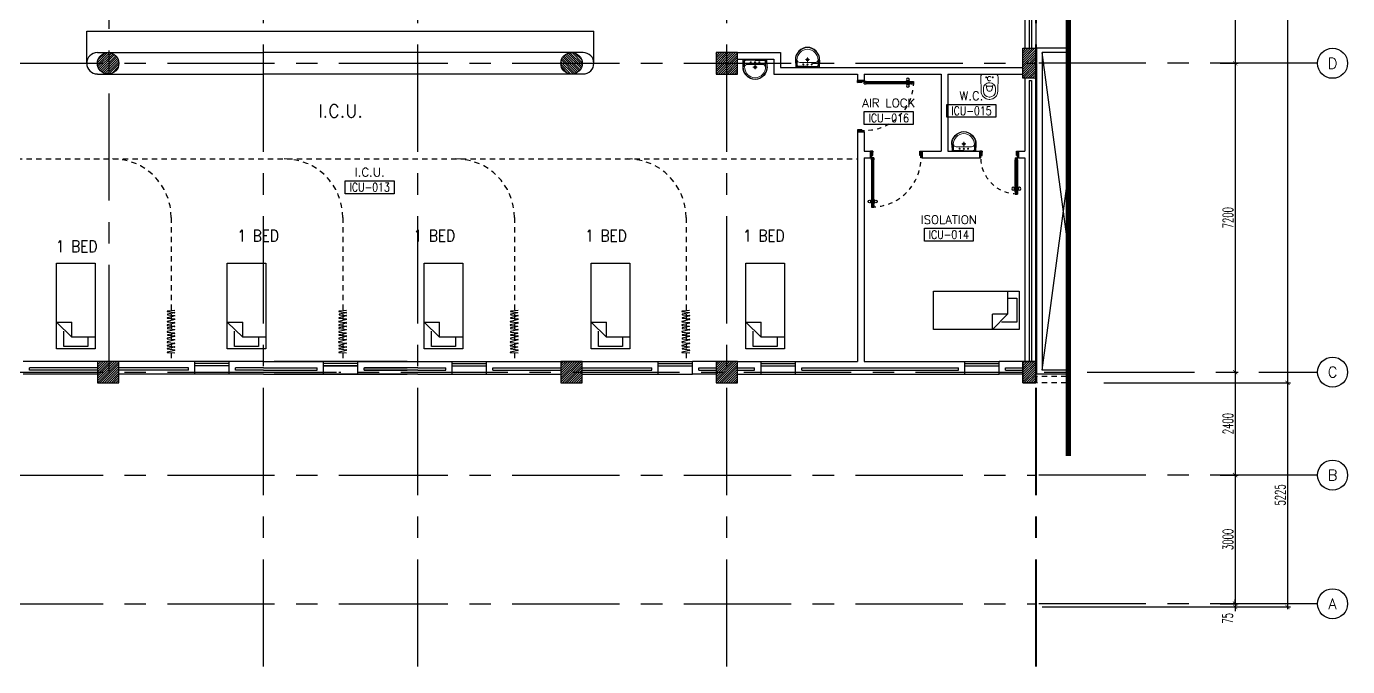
# Model space of a CAD drawing. Extents: x 275967.8 to 276060, y 57291.9 to 57371.4.
# Drawn here: x 276029.25 to 276060.05, y 57291.9 to 57306.82 of the extents above; entities that cross this region are included whole.
import ezdxf
from ezdxf.enums import TextEntityAlignment as Align

# ---------------------------------------------------------------- set-up
doc = ezdxf.new("R2010")
doc.units = 0
doc.header["$MEASUREMENT"] = 0
doc.header["$PDMODE"] = 34
for name, pattern in [('CENTER2', [1.125, 0.75, -0.125, 0.125, -0.125]), ('CENTERX2', [4, 2.5, -0.5, 0.5, -0.5]), ('DASHED', [0.75, 0.5, -0.25]), ('HIDDEN', [0.375, 0.25, -0.125]), ('HIDDEN2', [0.1875, 0.125, -0.0625])]:
    doc.linetypes.add(name, pattern=pattern)
doc.layers.get('0').update_dxf_attribs({"color": 11, "linetype": 'CONTINUOUS'})
doc.layers.get('DEFPOINTS').update_dxf_attribs({"color": 11, "linetype": 'CONTINUOUS'})
for name, color, linetype in [('A_COUNTER', 11, 'CONTINUOUS'), ('A_CUBICLE_CURTAINS', 11, 'HIDDEN'), ('AX-CR', 11, 'CONTINUOUS'), ('AX-DIM', 11, 'CONTINUOUS'), ('AX-TXT', 11, 'CONTINUOUS'), ('AXES', 11, 'CENTERX2'), ('COL', 11, 'CONTINUOUS'), ('D_CURTAIN', 11, 'HIDDEN'), ('DOOR', 11, 'CONTINUOUS'), ('ELEV', 11, 'CONTINUOUS'), ('FIX', 11, 'CONTINUOUS'), ('FUR', 11, 'CONTINUOUS'), ('HAT', 11, 'CONTINUOUS'), ('INSUL', 11, 'CONTINUOUS'), ('Locker', 11, 'CONTINUOUS'), ('RM-BOX', 11, 'CONTINUOUS'), ('RM-NAME', 11, 'CONTINUOUS'), ('RM-NO', 11, 'CONTINUOUS'), ('ROOF', 11, 'CONTINUOUS'), ('RS20', 11, 'CONTINUOUS'), ('SHAFT', 11, 'CONTINUOUS'), ('STR', 11, 'CONTINUOUS'), ('WALL', 11, 'CONTINUOUS'), ('WIN', 11, 'CONTINUOUS')]:
    doc.layers.add(name, color=color, linetype=linetype)
doc.styles.add('ROMANC', font='romanc', dxfattribs={"height": 0.1})
doc.styles.add('ROMANS', font='ROMANS.shx', dxfattribs={"width": 0.6})
doc.styles.add('RS20', font='ROMANS.shx', dxfattribs={"height": 0.2})
doc.dimstyles.new('STANDARD in', dxfattribs={"dimtxt": 0.24, "dimasz": 0.1, "dimexe": 0.07, "dimexo": 0.05, "dimgap": 0.05, "dimtad": 1, "dimdec": 0, "dimlfac": 1000, "dimzin": 0, "dimdsep": 46, "dimtxsty": 'ROMANS', "dimblk": 'ARCHTICK', "dimcen": 0.05, "dimdle": 0.05, "dimclrd": 7, "dimclre": 7, "dimclrt": 2, "dimadec": 0, "dimazin": 0, "dimtfac": 1, "dimtdec": 0, "dimtmove": 2, "dimatfit": 3, "dimldrblk": 'ARCHTICK', "dimfxl": 0, "dimtolj": 1, "dimtzin": 0, "dimarcsym": 0})

# ---------------------------------------------------------------- blocks, each defined once
blk = doc.blocks.new('*X18')
at = {"color": 0}
for p, q in [((73379, 118298), (73831, 118750)), ((73379, 118351), (73778, 118750)), ((73379, 118404), (73725, 118750)), ((73379, 118457), (73672, 118750)), ((73379, 118510), (73619, 118750)), ((73379, 118563), (73566, 118750)), ((73379, 118616), (73513, 118750)), ((73379, 118669), (73460, 118750)), ((73379, 118722), (73407, 118750)), ((73384, 118250), (73879, 118745)), ((73437, 118250), (73879, 118692)), ((73490, 118250), (73879, 118639)), ((73543, 118250), (73879, 118586)), ((73596, 118250), (73879, 118533)), ((73649, 118250), (73879, 118480)), ((73702, 118250), (73879, 118427)), ((73755, 118250), (73879, 118374)), ((73808, 118250), (73879, 118321)), ((73861, 118250), (73879, 118268))]:
    blk.add_line(p, q, dxfattribs=at)
blk = doc.blocks.new('COL50')
at = {"layer": 'COL'}
blk.add_lwpolyline([(-250, 250), (-250, -250), (250, -250), (250, 250)], close=True, dxfattribs=at)
blk = doc.blocks.new('*X19')
at = {"color": 0}
for p, q in [((84179, 118279), (84650, 118750)), ((84179, 118332), (84596, 118750)), ((84179, 118386), (84543, 118750)), ((84179, 118439), (84490, 118750)), ((84179, 118492), (84437, 118750)), ((84179, 118545), (84384, 118750)), ((84179, 118598), (84331, 118750)), ((84179, 118651), (84278, 118750)), ((84179, 118704), (84225, 118750)), ((84203, 118250), (84679, 118726)), ((84256, 118250), (84679, 118673)), ((84309, 118250), (84679, 118620)), ((84362, 118250), (84679, 118567)), ((84415, 118250), (84679, 118514)), ((84468, 118250), (84679, 118461)), ((84521, 118250), (84679, 118408)), ((84574, 118250), (84679, 118355)), ((84627, 118250), (84679, 118302))]:
    blk.add_line(p, q, dxfattribs=at)
blk = doc.blocks.new('_ARCHTICK')
at = {"color": 0, "linetype": 'ByBlock', "const_width": 0.15}
blk.add_lwpolyline([(-0.5, -0.5), (0.5, 0.5)], dxfattribs=at)
blk = doc.blocks.new('*D126')
at = {"layer": 'AX-DIM', "color": 7, "lineweight": -2, "ltscale": 0.3}
for p, q in [((276058.645, 57298.563), (276058.645, 57293.238)), ((276057.995, 57298.513), (276058.715, 57298.513)), ((276052.925, 57293.288), (276058.715, 57293.288))]:
    blk.add_line(p, q, dxfattribs=at)
at = {"layer": 'DEFPOINTS', "color": 0, "ltscale": 0.3}
for p in [(276057.945, 57298.513), (276052.875, 57293.288), (276058.645, 57293.288)]:
    blk.add_point(p, dxfattribs=at)
at = {"layer": 'AX-DIM', "color": 7, "lineweight": -2, "ltscale": 0.3, "xscale": 0.1, "yscale": 0.1, "zscale": 0.1}
for p, rotation in [((276058.645, 57298.513), 90), ((276058.645, 57293.288), 270)]:
    blk.add_blockref('_ARCHTICK', p, dxfattribs=dict(at, rotation=rotation))
at = {"layer": 'AX-DIM', "color": 2, "ltscale": 0.3, "insert": (276058.475, 57295.9), "char_height": 0.24, "attachment_point": 5, "rotation": 90, "style": 'ROMANS'}
blk.add_mtext('\\A1;5225', dxfattribs=at)
blk = doc.blocks.new('AXR')
at = {"layer": 'AX-CR'}
blk.add_circle((350, 0), 350, dxfattribs=at)
at = {"layer": 'AX-TXT', "style": 'ROMANS'}
blk.add_attdef('AX', text='', height=250, dxfattribs=at).set_placement((350, 0), align=Align.MIDDLE)
blk = doc.blocks.new('*D144')
at = {"layer": 'AX-DIM', "color": 7, "lineweight": -2, "ltscale": 0.3}
for p, q in [((276056.803, 57357.833), (276058.715, 57357.833)), ((276058.645, 57357.883), (276058.645, 57298.463)), ((276054.365, 57298.513), (276058.715, 57298.513))]:
    blk.add_line(p, q, dxfattribs=at)
at = {"layer": 'DEFPOINTS', "color": 0, "ltscale": 0.3}
for p in [(276056.753, 57357.833), (276054.315, 57298.513), (276058.645, 57298.513)]:
    blk.add_point(p, dxfattribs=at)
at = {"layer": 'AX-DIM', "color": 7, "lineweight": -2, "ltscale": 0.3, "xscale": 0.1, "yscale": 0.1, "zscale": 0.1}
for p, rotation in [((276058.645, 57357.833), 90), ((276058.645, 57298.513), 270)]:
    blk.add_blockref('_ARCHTICK', p, dxfattribs=dict(at, rotation=rotation))
at = {"layer": 'AX-DIM', "color": 2, "ltscale": 0.3, "insert": (276058.475, 57328.173), "char_height": 0.24, "attachment_point": 5, "rotation": 90, "style": 'ROMANS'}
blk.add_mtext('\\A1;59320', dxfattribs=at)
blk = doc.blocks.new('*D143')
at = {"layer": 'AX-DIM', "color": 7, "lineweight": -2, "ltscale": 0.3}
for p, q in [((276057.075, 57305.963), (276057.495, 57305.963)), ((276057.425, 57306.013), (276057.425, 57298.713)), ((276057.075, 57298.763), (276057.495, 57298.763))]:
    blk.add_line(p, q, dxfattribs=at)
at = {"layer": 'DEFPOINTS', "color": 0, "ltscale": 0.3}
for p in [(276057.025, 57305.963), (276057.025, 57298.763), (276057.425, 57298.763)]:
    blk.add_point(p, dxfattribs=at)
at = {"layer": 'AX-DIM', "color": 7, "lineweight": -2, "ltscale": 0.3, "xscale": 0.1, "yscale": 0.1, "zscale": 0.1}
for p, rotation in [((276057.425, 57305.963), 90), ((276057.425, 57298.763), 270)]:
    blk.add_blockref('_ARCHTICK', p, dxfattribs=dict(at, rotation=rotation))
at = {"layer": 'AX-DIM', "color": 2, "ltscale": 0.3, "insert": (276057.255, 57302.363), "char_height": 0.24, "attachment_point": 5, "rotation": 90, "style": 'ROMANS'}
blk.add_mtext('\\A1;7200', dxfattribs=at)
blk = doc.blocks.new('*D142')
at = {"layer": 'AX-DIM', "color": 7, "lineweight": -2, "ltscale": 0.3}
for p, q in [((276057.075, 57298.763), (276057.495, 57298.763)), ((276057.425, 57298.813), (276057.425, 57296.313)), ((276057.075, 57296.363), (276057.495, 57296.363))]:
    blk.add_line(p, q, dxfattribs=at)
at = {"layer": 'DEFPOINTS', "color": 0, "ltscale": 0.3}
for p in [(276057.025, 57298.763), (276057.025, 57296.363), (276057.425, 57296.363)]:
    blk.add_point(p, dxfattribs=at)
at = {"layer": 'AX-DIM', "color": 7, "lineweight": -2, "ltscale": 0.3, "xscale": 0.1, "yscale": 0.1, "zscale": 0.1}
for p, rotation in [((276057.425, 57298.763), 90), ((276057.425, 57296.363), 270)]:
    blk.add_blockref('_ARCHTICK', p, dxfattribs=dict(at, rotation=rotation))
at = {"layer": 'AX-DIM', "color": 2, "ltscale": 0.3, "insert": (276057.255, 57297.563), "char_height": 0.24, "attachment_point": 5, "rotation": 90, "style": 'ROMANS'}
blk.add_mtext('\\A1;2400', dxfattribs=at)
blk = doc.blocks.new('*D141')
at = {"layer": 'AX-DIM', "color": 7, "lineweight": -2, "ltscale": 0.3}
for p, q in [((276057.425, 57296.413), (276057.425, 57293.313)), ((276057.075, 57296.363), (276057.495, 57296.363)), ((276057.075, 57293.363), (276057.495, 57293.363))]:
    blk.add_line(p, q, dxfattribs=at)
at = {"layer": 'DEFPOINTS', "color": 0, "ltscale": 0.3}
for p in [(276057.025, 57296.363), (276057.025, 57293.363), (276057.425, 57293.363)]:
    blk.add_point(p, dxfattribs=at)
at = {"layer": 'AX-DIM', "color": 7, "lineweight": -2, "ltscale": 0.3, "xscale": 0.1, "yscale": 0.1, "zscale": 0.1}
for p, rotation in [((276057.425, 57296.363), 90), ((276057.425, 57293.363), 270)]:
    blk.add_blockref('_ARCHTICK', p, dxfattribs=dict(at, rotation=rotation))
at = {"layer": 'AX-DIM', "color": 2, "ltscale": 0.3, "insert": (276057.255, 57294.863), "char_height": 0.24, "attachment_point": 5, "rotation": 90, "style": 'ROMANS'}
blk.add_mtext('\\A1;3000', dxfattribs=at)
blk = doc.blocks.new('*D140')
at = {"layer": 'AX-DIM', "color": 7, "lineweight": -2, "ltscale": 0.3}
for p, q in [((276057.075, 57293.363), (276057.495, 57293.363)), ((276057.425, 57293.363), (276057.425, 57293.463)), ((276057.425, 57293.363), (276057.425, 57293.288)), ((276057.075, 57293.288), (276057.495, 57293.288)), ((276057.425, 57293.288), (276057.425, 57293.188))]:
    blk.add_line(p, q, dxfattribs=at)
at = {"layer": 'DEFPOINTS', "color": 0, "ltscale": 0.3}
for p in [(276057.025, 57293.363), (276057.025, 57293.288), (276057.425, 57293.288)]:
    blk.add_point(p, dxfattribs=at)
at = {"layer": 'AX-DIM', "color": 7, "lineweight": -2, "ltscale": 0.3, "xscale": 0.1, "yscale": 0.1, "zscale": 0.1}
for p, rotation in [((276057.425, 57293.363), 270), ((276057.425, 57293.288), 90)]:
    blk.add_blockref('_ARCHTICK', p, dxfattribs=dict(at, rotation=rotation))
at = {"layer": 'AX-DIM', "color": 2, "ltscale": 0.3, "insert": (276057.25, 57293.023), "char_height": 0.24, "attachment_point": 5, "rotation": 90, "style": 'ROMANS'}
blk.add_mtext('\\A1;75', dxfattribs=at)
blk = doc.blocks.new('*D136')
at = {"layer": 'AX-DIM', "color": 7, "lineweight": -2, "ltscale": 0.3}
for p, q in [((276057.075, 57309.563), (276057.495, 57309.563)), ((276057.425, 57309.613), (276057.425, 57305.913)), ((276057.075, 57305.963), (276057.495, 57305.963))]:
    blk.add_line(p, q, dxfattribs=at)
at = {"layer": 'DEFPOINTS', "color": 0, "ltscale": 0.3}
for p in [(276057.025, 57309.563), (276057.025, 57305.963), (276057.425, 57305.963)]:
    blk.add_point(p, dxfattribs=at)
at = {"layer": 'AX-DIM', "color": 7, "lineweight": -2, "ltscale": 0.3, "xscale": 0.1, "yscale": 0.1, "zscale": 0.1}
for p, rotation in [((276057.425, 57309.563), 90), ((276057.425, 57305.963), 270)]:
    blk.add_blockref('_ARCHTICK', p, dxfattribs=dict(at, rotation=rotation))
at = {"layer": 'AX-DIM', "color": 2, "ltscale": 0.3, "insert": (276057.255, 57307.763), "char_height": 0.24, "attachment_point": 5, "rotation": 90, "style": 'ROMANS'}
blk.add_mtext('\\A1;3600', dxfattribs=at)
blk = doc.blocks.new('C11')
at = {"layer": 'HAT'}
h = blk.add_hatch(dxfattribs=at)
h.set_pattern_fill('ANSI31', color=256, scale=300, style=0)
h.set_pattern_definition([(45, (-248556.182, -75061.005), (-26.5165043, 26.5165043), [])])
h.paths.add_polyline_path([(300, 700), (0, 700), (0, 350), (300, 350)])
h.paths.add_polyline_path([(300, 350), (0, 350), (0, 0), (300, 0)])
at = {"layer": 'COL'}
blk.add_lwpolyline([(300, 700), (300, 0), (0, 0), (0, 700)], close=True, dxfattribs=at)
blk = doc.blocks.new('C-300')
at = {"layer": 'HAT', "linetype": 'ByBlock', "ltscale": 0.3}
h = blk.add_hatch(dxfattribs=at)
h.set_pattern_fill('ANSI31', color=8, scale=300, style=0)
h.set_pattern_definition([(45, (-258496.182, -82361.005), (-26.5165043, 26.5165043), [])])
h.paths.add_polyline_path([(300, 500), (0, 500), (0, 250), (300, 250)])
h.paths.add_polyline_path([(300, 250), (0, 250), (0, 0), (300, 0)])
at = {"layer": 'COL'}
blk.add_lwpolyline([(0, 500), (300, 500), (300, 0), (0, 0)], close=True, dxfattribs=at)
blk = doc.blocks.new('DOOR100')
at = {"layer": 'DOOR', "color": 0, "linetype": 'ByBlock'}
for p, q in [((-25, 1300), (-75, 1300)), ((-75, 1300), (-25, 1300)), ((-75, 1250), (-75, 1300)), ((-58, 1250), (-75, 1250)), ((-42, 1270), (-58, 1270)), ((-58, 1250), (-58, 1270)), ((-42, 1250), (-42, 1270)), ((-25, 1250), (-42, 1250)), ((-25, 1250), (-25, 1300)), ((-82, 1205), (-91, 1205)), ((-91, 1205), (-91, 1140)), ((-82, 1140), (-91, 1140)), ((-75, 1218), (-82, 1218)), ((-82, 1128), (-82, 1218)), ((-82, 1205), (-82, 1140)), ((-75, 1128), (-82, 1128)), ((-25, 1218), (-18, 1218)), ((-25, 1128), (-18, 1128)), ((-18, 1128), (-18, 1218)), ((-18, 1205), (-9, 1205)), ((-18, 1205), (-18, 1140)), ((-18, 1140), (-9, 1140)), ((-9, 1205), (-9, 1140)), ((-1200, 0), (-1200, 150)), ((-1200, 150), (-1175, 150)), ((-1200, 150), (-1200, 0)), ((-1150, 0), (-1200, 0)), ((-1175, 150), (-1175, 100)), ((-1175, 100), (-1150, 100)), ((-1150, 100), (-1150, 0)), ((-75, 200), (-58, 200)), ((-75, 150), (-75, 200)), ((-75, 150), (-25, 150)), ((-58, 200), (-58, 180)), ((-58, 180), (-42, 180)), ((-50, 100), (-50, 0)), ((-25, 100), (-50, 100)), ((-50, 0), (0, 0)), ((-42, 200), (-25, 200)), ((-42, 180), (-42, 200)), ((-25, 200), (-25, 150)), ((0, 150), (-25, 150)), ((-25, 150), (-25, 100)), ((0, 150), (0, 0))]:
    blk.add_line(p, q, dxfattribs=at)
at = {"layer": 'DOOR', "linetype": 'ByBlock'}
for p, q in [((-75, 1250), (-75, 200)), ((-58, 200), (-58, 1250)), ((-42, 200), (-42, 1250)), ((-25, 200), (-25, 1250)), ((0, 0), (0, 150))]:
    blk.add_line(p, q, dxfattribs=at)
at = {"layer": 'DOOR', "color": 9, "linetype": 'ByBlock'}
for p, q in [((-1150, 0), (-1200, 114)), ((-1150, 0), (-1200, 40)), ((-1150, 0), (-1163, 100)), ((-50, 0), (0, 114)), ((-50, 0), (-37, 100)), ((-50, 0), (0, 40))]:
    blk.add_line(p, q, dxfattribs=at)
at = {"layer": 'DOOR', "color": 0, "linetype": 'ByBlock'}
for centre in [(-124, 1173), (24, 1173)]:
    blk.add_circle(centre, 32.4, dxfattribs=at)
at = {"layer": 'DOOR', "linetype": 'HIDDEN', "ltscale": 0.5}
blk.add_arc((-25, 150), 1150, 90, 180.0001, dxfattribs=at)
at = {"layer": 'DOOR', "color": 9, "linetype": 'ByBlock'}
for centre, radius, start, end in [((-1150, 0), 154, 103.7142, 108.8947), ((-1150, 0), 134, 100.72, 111.8402), ((-1150, 0), 94.4, 90, 121.9818), ((-1150, 0), 74.4, 90, 132.2236), ((-1150, 0), 54.4, 90, 156.7926), ((-1150, 0), 34.4, 90, 180), ((-1150, 0), 14.4, 90, 180), ((-50, 0), 94.4, 58.0182, 90), ((-50, 0), 74.4, 47.7764, 90), ((-50, 0), 54.4, 23.2074, 90), ((-50, 0), 34.4, 0, 90), ((-50, 0), 14.4, 0, 90), ((-50, 0), 134, 68.1598, 79.28), ((-50, 0), 114, 64.0838, 77.3774), ((-50, 0), 154, 71.1053, 76.2858)]:
    blk.add_arc(centre, radius, start, end, dxfattribs=at)
blk = doc.blocks.new('DOOR90')
at = {"layer": 'DOOR', "color": 0, "linetype": 'ByBlock'}
for p, q in [((-150, 0), (-150, -25)), ((-150, 0), (0, 0)), ((0, -50), (0, 0)), ((-1000, -25), (-1000, -75)), ((-1000, -75), (-1000, -25)), ((-950, -25), (-1000, -25)), ((-950, -75), (-1000, -75)), ((-970, -42), (-970, -58)), ((-950, -42), (-970, -42)), ((-950, -58), (-970, -58)), ((-950, -25), (-950, -42)), ((-950, -58), (-950, -75)), ((-918, -25), (-918, -18)), ((-828, -18), (-918, -18)), ((-918, -75), (-918, -82)), ((-828, -82), (-918, -82)), ((-905, -18), (-905, -9)), ((-905, -9), (-840, -9)), ((-905, -18), (-840, -18)), ((-905, -82), (-905, -91)), ((-905, -82), (-840, -82)), ((-905, -91), (-840, -91)), ((-840, -18), (-840, -9)), ((-840, -82), (-840, -91)), ((-828, -25), (-828, -18)), ((-828, -75), (-828, -82)), ((-200, -42), (-200, -25)), ((-200, -25), (-150, -25)), ((-180, -42), (-200, -42)), ((-200, -75), (-200, -58)), ((-200, -58), (-180, -58)), ((-150, -75), (-200, -75)), ((-180, -58), (-180, -42)), ((-150, -75), (-150, -25)), ((-150, -25), (-100, -25)), ((-100, -25), (-100, -50)), ((-100, -50), (0, -50)), ((-150, -900), (-150, -875)), ((-150, -875), (-100, -875)), ((0, -900), (-150, -900)), ((-150, -900), (0, -900)), ((-100, -850), (0, -850)), ((-100, -875), (-100, -850)), ((0, -850), (0, -900))]:
    blk.add_line(p, q, dxfattribs=at)
at = {"layer": 'DOOR', "color": 9, "linetype": 'ByBlock'}
for p, q in [((0, -50), (-114, 0)), ((0, -50), (-40, 0)), ((0, -50), (-100, -37)), ((0, -850), (-114, -900)), ((0, -850), (-100, -863)), ((0, -850), (-40, -900))]:
    blk.add_line(p, q, dxfattribs=at)
at = {"layer": 'DOOR', "linetype": 'ByBlock'}
for p, q in [((-200, -25), (-950, -25)), ((-200, -42), (-950, -42)), ((-200, -58), (-950, -58)), ((-950, -75), (-200, -75))]:
    blk.add_line(p, q, dxfattribs=at)
at = {"layer": 'DOOR', "color": 0, "linetype": 'ByBlock'}
for centre in [(-873, 24), (-873, -124)]:
    blk.add_circle(centre, 32.4, dxfattribs=at)
at = {"layer": 'DOOR', "color": 9, "linetype": 'ByBlock'}
for centre, radius, start, end in [((0, -50), 154, 161.1053, 166.2858), ((0, -50), 134, 158.1598, 169.28), ((0, -50), 94.4, 148.0182, 180), ((0, -50), 74.4, 137.7764, 180), ((0, -50), 114, 154.0838, 167.3774), ((0, -50), 54.4, 113.2074, 180), ((0, -50), 34.4, 90, 180), ((0, -50), 14.4, 90, 180), ((0, -850), 154, 193.7142, 198.8947), ((0, -850), 134, 190.72, 201.8402), ((0, -850), 94.4, 180, 211.9818), ((0, -850), 74.4, 180, 222.2236), ((0, -850), 54.4, 180, 246.7926), ((0, -850), 34.4, 180, 270), ((0, -850), 14.4, 180, 270)]:
    blk.add_arc(centre, radius, start, end, dxfattribs=at)
at = {"layer": 'DOOR', "linetype": 'HIDDEN', "ltscale": 0.5}
blk.add_arc((-150, -25), 850, 180, 270, dxfattribs=at)
blk = doc.blocks.new('C')
at = {"layer": 'D_CURTAIN'}
for points in [[(0.229, 0.077), (0.229, 0.077, 0.848601), (0.219, 0.076), (0.202, -0.062, -0.855925), (0.192, -0.063), (0.167, 0.072, 0.866955), (0.157, 0.072), (0.144, -0.065, -0.843142), (0.134, -0.066), (0.099, 0.077, 0.845318), (0.089, 0.076), (0.076, -0.066, -0.842227), (0.066, -0.067), (0.029, 0.079, 0.837896), (0.019, 0.078), (0.004, -0.065, -0.84563), (-0.006, -0.065), (-0.04, 0.078, 0.842014), (-0.049, 0.078), (-0.065, -0.063, -0.866148), (-0.075, -0.063), (-0.099, 0.074, 0.854133), (-0.109, 0.074), (-0.129, -0.066, -0.838104), (-0.139, -0.067), (-0.17, 0.077, 0.84026), (-0.18, 0.077), (-0.183, -0.071)], [(0.639, -0.068), (0.628, 0.076, 0.848601), (0.618, 0.076), (0.601, -0.063, -0.855925), (0.591, -0.063), (0.566, 0.071, 0.866955), (0.556, 0.071), (0.542, -0.066, -0.843142), (0.533, -0.066), (0.497, 0.076, 0.845318), (0.488, 0.075), (0.474, -0.067, -0.842227), (0.465, -0.068), (0.427, 0.078, 0.837896), (0.417, 0.078), (0.403, -0.065, -0.84563), (0.393, -0.066), (0.359, 0.078, 0.842014), (0.349, 0.077), (0.334, -0.063, -0.866148), (0.324, -0.064), (0.299, 0.074, 0.854133), (0.29, 0.073), (0.27, -0.067, -0.838104), (0.26, -0.067), (0.229, 0.077, 0.84026), (0.219, 0.076)]]:
    blk.add_lwpolyline(points, format="xyb", dxfattribs=at)
blk = doc.blocks.new('LAV1')
at = {"layer": 'FIX', "linetype": 'ByBlock', "ltscale": 0.3}
for p, q in [((-280, 210), (-275, 50)), ((-245, 210), (-245, 85)), ((0, 60), (-220, 60)), ((0, 60), (220, 60)), ((245, 210), (245, 85)), ((280, 210), (275, 50))]:
    blk.add_line(p, q, dxfattribs=at)
at = {"layer": 'FIX', "linetype": 'Continuous', "lineweight": 20}
for p, q in [((-275, 210), (-275, 50)), ((0, 50), (-275, 50)), ((0, 50), (-252, 50)), ((0, 155), (-181, 155)), ((0, 155), (181, 155)), ((0, 50), (252, 50)), ((0, 50), (275, 50)), ((275, 210), (275, 50))]:
    blk.add_line(p, q, dxfattribs=at)
at = {"layer": 'FIX', "linetype": 'DASHED', "lineweight": 20, "ltscale": 0.05}
for p, q in [((50, 220), (-50, 220)), ((0, 170), (0, 270)), ((0, 170), (0, 270))]:
    blk.add_line(p, q, dxfattribs=at)
at = {"layer": 'FIX', "lineweight": 20}
for p, q in [((16, 107), (-15, 107)), ((0, 92), (0, 123))]:
    blk.add_line(p, q, dxfattribs=at)
at = {"layer": 'FIX', "linetype": 'HIDDEN', "lineweight": 20, "ltscale": 0.05}
for centre in [(-100, 107), (100, 107)]:
    blk.add_circle(centre, 12.4, dxfattribs=at)
at = {"layer": 'FIX', "lineweight": 20}
for centre, radius in [((0, 220), 29.5), ((0, 220), 22.5), ((0, 107), 15.5)]:
    blk.add_circle(centre, radius, dxfattribs=at)
at = {"layer": 'FIX', "linetype": 'ByBlock', "ltscale": 0.3}
for centre, radius, start, end in [((7, 220), 287, 91.3776, 182.0064), ((-7, 220), 287, 357.9936, 88.6224), ((-220, 85), 24.9, 179.7021, 269.9486), ((220, 85), 24.9, 270.0514, 0.2979)]:
    blk.add_arc(centre, radius, start, end, dxfattribs=at)
at = {"layer": 'FIX', "linetype": 'Continuous', "lineweight": 20}
for centre, radius, start, end in [((8, 217), 283, 91.6988, 181.351), ((8, 212), 253, 91.7328, 180.4884), ((-8, 217), 283, 358.649, 88.3012), ((-8, 212), 253, 359.5116, 88.2672), ((-179, 222), 66.9, 190.2006, 268.0786), ((179, 222), 66.9, 271.9214, 349.7994)]:
    blk.add_arc(centre, radius, start, end, dxfattribs=at)
blk = doc.blocks.new('WC1')
at = {"layer": 'FIX', "lineweight": 20}
for p, q in [((-727, 5), (-727, -5)), ((-674, 5), (-674, -5)), ((-534, 24), (-540, 0)), ((-540, 0), (-534, -24)), ((-210, 204), (-538, 194)), ((-475, 141), (-538, 141)), ((-395, 76), (-490, 60)), ((-339, 5), (-339, -5)), ((-538, -141), (-475, -141)), ((-538, -194), (-210, -204)), ((-490, -60), (-395, -76))]:
    blk.add_line(p, q, dxfattribs=at)
at = {"layer": 'FIX', "linetype": 'Continuous', "lineweight": 20}
blk.add_line((-420, -47), (-420, 45), dxfattribs=at)
at = {"layer": 'FIX', "lineweight": 20}
blk.add_lwpolyline([(-213, -204), (-210, -204, 0.414214), (-137, -131), (-137, 0), (-137, 131, 0.414214), (-210, 204)], format="xyb", dxfattribs=at)
at = {"layer": 'FIX', "linetype": 'HIDDEN2', "lineweight": 20, "ltscale": 0.3}
blk.add_circle((-245, 0), 49.8, dxfattribs=at)
at = {"layer": 'FIX', "linetype": 'HIDDEN', "lineweight": 20, "ltscale": 0.05}
for centre in [(-213, 78), (-213, -77)]:
    blk.add_circle(centre, 11.6, dxfattribs=at)
at = {"layer": 'FIX', "lineweight": 20}
for centre, radius, start, end in [((-538, 5), 189, 90, 180), ((-538, 5), 136, 90, 180), ((-473, -7), 68.2, 128.9242, 152.8468), ((-464, -18), 82, 108.496, 128.9242), ((-475, 5), 136, 360, 90), ((-538, -5), 189, 180, 270), ((-538, -5), 136, 180, 270), ((-473, 7), 68.2, 207.1532, 231.0758), ((-464, 18), 82, 231.0758, 251.504), ((-475, -5), 136, 270, 0)]:
    blk.add_arc(centre, radius, start, end, dxfattribs=at)
at = {"layer": 'FIX', "linetype": 'Continuous', "lineweight": 20}
for centre, start, end in [((-443, 46), 357.6662, 91.6121), ((-442, -46), 268.3879, 2.3338)]:
    blk.add_arc(centre, 22.3, start, end, dxfattribs=at)
blk = doc.blocks.new('RM1')
at = {"layer": 'RM-BOX'}
blk.add_lwpolyline([(570, -200), (-570, -200), (-570, -500), (570, -500)], close=True, dxfattribs=at)
at = {"layer": 'RM-NAME', "style": 'ROMANS'}
for tag, p in [('ROOMNAME1', (0, 324)), ('ROOMNAME2', (0, 0))]:
    blk.add_attdef(tag, text='', height=200, dxfattribs=at).set_placement(p, align=Align.MIDDLE)
at = {"layer": 'RM-NO', "style": 'ROMANS', "width": 0.8}
blk.add_attdef('ROOMNO', text='', height=200, dxfattribs=at).set_placement((0, -350), align=Align.MIDDLE)
blk = doc.blocks.new('*X124')
at = {"color": 0}
for p, q in [((193089, 10708), (193542, 11161)), ((193089, 10761), (193488, 11161)), ((193089, 10814), (193435, 11161)), ((193089, 10867), (193382, 11161)), ((193089, 10920), (193329, 11161)), ((193089, 10973), (193276, 11161)), ((193089, 11026), (193223, 11161)), ((193089, 11079), (193170, 11161)), ((193089, 11132), (193117, 11161)), ((193095, 10661), (193589, 11155)), ((193148, 10661), (193589, 11102)), ((193201, 10661), (193589, 11049)), ((193254, 10661), (193589, 10996)), ((193307, 10661), (193589, 10943)), ((193360, 10661), (193589, 10890)), ((193413, 10661), (193589, 10837)), ((193466, 10661), (193589, 10784)), ((193519, 10661), (193589, 10731)), ((193572, 10661), (193589, 10678))]:
    blk.add_line(p, q, dxfattribs=at)
blk = doc.blocks.new('*X123')
at = {"color": 0}
for p, q in [((84179, 10675), (84665, 11161)), ((84179, 10729), (84612, 11161)), ((84179, 10782), (84559, 11161)), ((84179, 10835), (84506, 11161)), ((84179, 10888), (84453, 11161)), ((84179, 10941), (84400, 11161)), ((84179, 10994), (84347, 11161)), ((84179, 11047), (84294, 11161)), ((84179, 11100), (84240, 11161)), ((84179, 11153), (84187, 11161)), ((84218, 10661), (84679, 11122)), ((84271, 10661), (84679, 11069)), ((84324, 10661), (84679, 11016)), ((84377, 10661), (84679, 10963)), ((84430, 10661), (84679, 10910)), ((84483, 10661), (84679, 10857)), ((84536, 10661), (84679, 10804)), ((84589, 10661), (84679, 10751)), ((84642, 10661), (84679, 10698))]:
    blk.add_line(p, q, dxfattribs=at)

msp = doc.modelspace()

# ---------------------------------------------------------------- hatches: boundary and pattern name
at = {"layer": 'HAT'}
h = msp.add_hatch(dxfattribs=at)
h.set_pattern_fill('ANSI31', color=256, scale=0.3, style=0)
h.set_pattern_definition([(45, (275969.915203, 57262.32959), (-0.026516504, 0.026516504), [])])
h.paths.add_polyline_path([(276030.9055, 57305.964), (276031.1555, 57305.964), (276031.1555, 57306.214, 0.4142136)])
h.paths.add_polyline_path([(276031.1555, 57306.214), (276031.1555, 57305.964), (276031.4055, 57305.964, 0.4142136)])
h.paths.add_polyline_path([(276031.4055, 57305.964), (276031.1555, 57305.964), (276031.1555, 57305.714, 0.4142136)])
h.paths.add_polyline_path([(276031.1555, 57305.964), (276030.9055, 57305.964, 0.4142136), (276031.1555, 57305.714)])
h = msp.add_hatch(dxfattribs=at)
h.set_pattern_fill('ANSI31', color=256, scale=0.3, style=0)
h.set_pattern_definition([(135, (276103.196902, 57262.328483), (0.026516504, 0.026516504), [])])
h.paths.add_polyline_path([(276042.2066, 57305.9629), (276041.9566, 57305.9629), (276041.9566, 57306.2129, -0.4142136)])
h.paths.add_polyline_path([(276041.9566, 57306.2129), (276041.9566, 57305.9629), (276041.7066, 57305.9629, -0.4142136)])
h.paths.add_polyline_path([(276041.7066, 57305.9629), (276041.9566, 57305.9629), (276041.9566, 57305.7129, -0.4142136)])
h.paths.add_polyline_path([(276041.9566, 57305.9629), (276042.2066, 57305.9629, -0.4142136), (276041.9566, 57305.7129)])

# ---------------------------------------------------------------- linework, layer by layer
at = {"layer": 'A_COUNTER'}
for p, q in [((276030.6555, 57306.7129), (276042.4766, 57306.7129)), ((276030.9055, 57306.2129), (276034.7755, 57306.2129)), ((276042.2266, 57306.2129), (276034.7755, 57306.2129)), ((276030.9055, 57305.7129), (276034.7755, 57305.7129)), ((276042.2266, 57305.7129), (276034.7755, 57305.7129))]:
    msp.add_line(p, q, dxfattribs=at)
for centre, start, end in [((276030.9055, 57305.964), 90, 270), ((276042.2266, 57305.964), 270, 90)]:
    msp.add_arc(centre, 0.25, start, end, dxfattribs=at)
at = {"layer": 'A_CUBICLE_CURTAINS', "ltscale": 0.5}
for p, q in [((276024.5255, 57303.7356), (276048.6255, 57303.7356)), ((276032.6255, 57302.3676), (276032.6255, 57299.0129)), ((276036.6255, 57302.3676), (276036.6255, 57299.0129)), ((276040.6255, 57302.3676), (276040.6255, 57299.0129)), ((276044.6255, 57302.3676), (276044.6255, 57299.0129))]:
    msp.add_line(p, q, dxfattribs=at)
for centre in [(276031.2575, 57302.3676), (276035.2575, 57302.3676), (276039.2575, 57302.3676), (276043.2575, 57302.3676)]:
    msp.add_arc(centre, 1.368, 0, 90, dxfattribs=at)
at = {"layer": 'AXES'}
for p, q in [((276034.7755, 57291.8986), (276034.7755, 57370.7113)), ((276034.7755, 57291.8986), (276034.7755, 57370.7113)), ((276038.3755, 57291.8986), (276038.3755, 57370.7113)), ((276038.3755, 57291.8986), (276038.3755, 57370.7113)), ((276052.7755, 57291.8986), (276052.7755, 57370.3613)), ((276052.7955, 57291.8986), (276052.7955, 57370.3613)), ((276031.1755, 57298.7629), (276031.1755, 57357.5829)), ((276045.5755, 57291.8986), (276045.5755, 57352.4829)), ((275968.5355, 57305.9629), (276036.5755, 57305.9629)), ((276036.5755, 57305.9629), (276052.7755, 57305.9629)), ((276059.3451, 57305.9629), (276052.5255, 57305.9629)), ((275968.5355, 57298.7629), (276036.5755, 57298.7629)), ((276033.9755, 57298.7629), (276059.3451, 57298.7629)), ((275968.5355, 57296.3629), (276036.5755, 57296.3629)), ((276036.5755, 57296.3629), (276052.7755, 57296.3629)), ((276059.3451, 57296.3629), (276052.5255, 57296.3629)), ((275968.5355, 57293.3629), (276036.5755, 57293.3629)), ((276036.5755, 57293.3629), (276052.7755, 57293.3629)), ((276059.3451, 57293.3629), (276052.5255, 57293.3629))]:
    msp.add_line(p, q, dxfattribs=at)
at = {"layer": 'COL'}
for p, q in [((276030.9055, 57299.0129), (276030.9055, 57298.5129)), ((276031.4055, 57299.0129), (276030.9055, 57299.0129)), ((276031.4055, 57298.5129), (276031.4055, 57299.0129)), ((276041.7055, 57299.0129), (276041.7055, 57298.5129)), ((276042.2055, 57299.0129), (276041.7055, 57299.0129)), ((276042.2055, 57298.5129), (276042.2055, 57299.0129)), ((276052.7755, 57299.0129), (276052.4755, 57299.0129)), ((276052.7755, 57298.5129), (276052.7755, 57299.0129)), ((276030.9055, 57298.5129), (276031.4055, 57298.5129)), ((276041.7055, 57298.5129), (276042.2055, 57298.5129))]:
    msp.add_line(p, q, dxfattribs=at)
at = {"layer": 'ELEV', "linetype": 'CENTER2', "const_width": 0.12}
msp.add_lwpolyline([(276053.5351, 57296.8068), (276053.5351, 57360.645)], dxfattribs=at)
at = {"layer": 'FUR'}
for p, q in [((276029.9496, 57299.3032), (276029.9496, 57301.3032)), ((276029.9496, 57301.3032), (276030.8496, 57301.3032)), ((276030.8496, 57301.3032), (276030.8496, 57299.3032)), ((276033.9297, 57299.3032), (276033.9297, 57301.3032)), ((276033.9297, 57301.3032), (276034.8297, 57301.3032)), ((276034.8297, 57301.3032), (276034.8297, 57299.3032)), ((276038.52, 57299.3032), (276038.52, 57301.3032)), ((276038.52, 57301.3032), (276039.42, 57301.3032)), ((276039.42, 57301.3032), (276039.42, 57299.3032)), ((276042.413, 57299.3032), (276042.413, 57301.3032)), ((276042.413, 57301.3032), (276043.313, 57301.3032)), ((276043.313, 57301.3032), (276043.313, 57299.3032)), ((276046.0176, 57299.3032), (276046.0176, 57301.3032)), ((276046.0176, 57301.3032), (276046.9176, 57301.3032)), ((276046.9176, 57301.3032), (276046.9176, 57299.3032)), ((276050.3906, 57299.7539), (276050.3906, 57300.6539)), ((276050.3906, 57300.6539), (276052.3906, 57300.6539)), ((276052.119, 57300.6539), (276052.119, 57300.1151)), ((276052.119, 57300.484), (276052.3351, 57300.484)), ((276052.3351, 57300.484), (276052.3351, 57299.9261)), ((276052.3906, 57300.6539), (276052.3906, 57299.7539)), ((276052.119, 57300.1151), (276051.7655, 57300.1151)), ((276051.7655, 57299.7539), (276051.7655, 57300.1151)), ((276052.119, 57300.1151), (276051.7655, 57299.7539)), ((276029.9496, 57299.9283), (276030.3107, 57299.9283)), ((276030.3107, 57299.5748), (276029.9496, 57299.9283)), ((276030.3107, 57299.5748), (276030.3107, 57299.9283)), ((276033.9297, 57299.9283), (276034.2909, 57299.9283)), ((276034.2909, 57299.5748), (276033.9297, 57299.9283)), ((276034.2909, 57299.5748), (276034.2909, 57299.9283)), ((276038.52, 57299.9283), (276038.8811, 57299.9283)), ((276038.8811, 57299.5748), (276038.52, 57299.9283)), ((276038.8811, 57299.5748), (276038.8811, 57299.9283)), ((276042.413, 57299.9283), (276042.7742, 57299.9283)), ((276042.7742, 57299.5748), (276042.413, 57299.9283)), ((276042.7742, 57299.5748), (276042.7742, 57299.9283)), ((276046.0176, 57299.9283), (276046.3787, 57299.9283)), ((276046.3787, 57299.5748), (276046.0176, 57299.9283)), ((276046.3787, 57299.5748), (276046.3787, 57299.9283)), ((276052.3351, 57299.9261), (276051.9755, 57299.9261)), ((276030.1217, 57299.3587), (276030.1217, 57299.7184)), ((276030.8496, 57299.5748), (276030.3107, 57299.5748)), ((276030.6797, 57299.5748), (276030.6797, 57299.3587)), ((276034.1019, 57299.3587), (276034.1019, 57299.7184)), ((276034.8297, 57299.5748), (276034.2909, 57299.5748)), ((276034.6598, 57299.5748), (276034.6598, 57299.3587)), ((276038.6922, 57299.3587), (276038.6922, 57299.7184)), ((276039.42, 57299.5748), (276038.8811, 57299.5748)), ((276039.2501, 57299.5748), (276039.2501, 57299.3587)), ((276042.5852, 57299.3587), (276042.5852, 57299.7184)), ((276043.313, 57299.5748), (276042.7742, 57299.5748)), ((276043.1431, 57299.5748), (276043.1431, 57299.3587)), ((276046.1897, 57299.3587), (276046.1897, 57299.7184)), ((276046.9176, 57299.5748), (276046.3787, 57299.5748)), ((276046.7477, 57299.5748), (276046.7477, 57299.3587)), ((276052.3906, 57299.7539), (276050.3906, 57299.7539)), ((276030.8496, 57299.3032), (276029.9496, 57299.3032)), ((276030.6797, 57299.3587), (276030.1217, 57299.3587)), ((276034.8297, 57299.3032), (276033.9297, 57299.3032)), ((276034.6598, 57299.3587), (276034.1019, 57299.3587)), ((276039.42, 57299.3032), (276038.52, 57299.3032)), ((276039.2501, 57299.3587), (276038.6922, 57299.3587)), ((276043.313, 57299.3032), (276042.413, 57299.3032)), ((276043.1431, 57299.3587), (276042.5852, 57299.3587)), ((276046.9176, 57299.3032), (276046.0176, 57299.3032)), ((276046.7477, 57299.3587), (276046.1897, 57299.3587))]:
    msp.add_line(p, q, dxfattribs=at)
at = {"layer": 'INSUL'}
for p, q in [((276052.6255, 57311.5129), (276052.6255, 57306.3129)), ((276052.6755, 57311.5129), (276052.6755, 57306.3129)), ((276052.6255, 57305.5629), (276052.6755, 57305.5629)), ((276052.6255, 57305.5629), (276052.6255, 57299.0129)), ((276052.6755, 57305.5629), (276052.6755, 57299.0129)), ((276029.3255, 57298.8129), (276029.3255, 57298.8629)), ((276030.9055, 57298.8629), (276029.3255, 57298.8629)), ((276033.0255, 57298.8629), (276031.4055, 57298.8629)), ((276033.0255, 57298.8129), (276033.0255, 57298.8629)), ((276034.1255, 57298.8129), (276034.1255, 57298.8629)), ((276034.5255, 57298.8629), (276034.1255, 57298.8629)), ((276034.1255, 57298.8129), (276034.1255, 57298.8629)), ((276034.7755, 57298.8629), (276034.1255, 57298.8629)), ((276034.7755, 57298.8629), (276036.0255, 57298.8629)), ((276036.0288, 57298.8129), (276036.0288, 57298.8629)), ((276037.1255, 57298.8629), (276038.1255, 57298.8629)), ((276037.1255, 57298.8129), (276037.1255, 57298.8629)), ((276038.3755, 57298.8629), (276037.1288, 57298.8629)), ((276038.3755, 57298.8629), (276039.0288, 57298.8629)), ((276038.6255, 57298.8629), (276039.0288, 57298.8629)), ((276039.0288, 57298.8129), (276039.0288, 57298.8629)), ((276039.0288, 57298.8129), (276039.0288, 57298.8629)), ((276040.1255, 57298.8629), (276041.7055, 57298.8629)), ((276040.1255, 57298.8129), (276040.1255, 57298.8629)), ((276042.2055, 57298.8629), (276043.8255, 57298.8629)), ((276043.8255, 57298.8129), (276043.8255, 57298.8629)), ((276044.9255, 57298.8629), (276045.3255, 57298.8629)), ((276044.9255, 57298.8129), (276044.9255, 57298.8629)), ((276045.8255, 57298.8629), (276046.2221, 57298.8629)), ((276046.2221, 57298.8129), (276046.2221, 57298.8629)), ((276047.3221, 57298.8129), (276047.3221, 57298.8629)), ((276047.3221, 57298.8629), (276050.9755, 57298.8629)), ((276050.9755, 57298.8129), (276050.9755, 57298.8629)), ((276052.0755, 57298.8129), (276052.0755, 57298.8629)), ((276052.0755, 57298.8629), (276052.4755, 57298.8629)), ((276030.9055, 57298.8129), (276029.3255, 57298.8129)), ((276033.0255, 57298.8129), (276031.4055, 57298.8129)), ((276034.5255, 57298.8129), (276034.1255, 57298.8129)), ((276034.7755, 57298.8129), (276034.1255, 57298.8129)), ((276034.7755, 57298.8129), (276036.0255, 57298.8129)), ((276037.1255, 57298.8129), (276038.1255, 57298.8129)), ((276038.3755, 57298.8129), (276037.1288, 57298.8129)), ((276038.3755, 57298.8129), (276039.0288, 57298.8129)), ((276038.6255, 57298.8129), (276039.0288, 57298.8129)), ((276040.1255, 57298.8129), (276041.7055, 57298.8129)), ((276042.2055, 57298.8129), (276043.8255, 57298.8129)), ((276044.9255, 57298.8129), (276045.3255, 57298.8129)), ((276045.8255, 57298.8129), (276046.2221, 57298.8129)), ((276047.3221, 57298.8129), (276050.9755, 57298.8129)), ((276052.0755, 57298.8129), (276052.4755, 57298.8129))]:
    msp.add_line(p, q, dxfattribs=at)
at = {"layer": 'Locker', "color": 0, "linetype": 'ByBlock', "ltscale": 0.3}
for p, q in [((276030.6555, 57305.964), (276030.6555, 57306.7129)), ((276042.4766, 57305.964), (276042.4766, 57306.7129))]:
    msp.add_line(p, q, dxfattribs=at)
at = {"layer": 'ROOF'}
for p, q in [((276052.7955, 57306.3129), (276052.7955, 57298.7129)), ((276053.4947, 57306.3129), (276052.7955, 57306.3129)), ((276053.4947, 57306.2129), (276052.9255, 57306.2129)), ((276052.9255, 57306.2129), (276052.9255, 57298.8129)), ((276053.4947, 57298.7129), (276052.7755, 57298.7129)), ((276053.4947, 57298.8129), (276052.9255, 57298.8129))]:
    msp.add_line(p, q, dxfattribs=at)
at = {"layer": 'SHAFT'}
for p, q in [((276053.4947, 57301.9799), (276052.9255, 57306.2129)), ((276052.9255, 57298.8129), (276053.4947, 57303.046))]:
    msp.add_line(p, q, dxfattribs=at)
at = {"layer": 'STR', "linetype": 'HIDDEN2'}
for p, q in [((276052.7955, 57298.6629), (276052.7955, 57298.5129)), ((276053.4947, 57298.6629), (276052.7964, 57298.6629)), ((276053.4947, 57298.5129), (276052.7964, 57298.5129))]:
    msp.add_line(p, q, dxfattribs=at)
at = {"layer": 'WALL', "linetype": 'ByBlock'}
for p, q in [((276052.5255, 57311.6629), (276052.5255, 57306.3129)), ((276052.7755, 57311.6629), (276052.7755, 57306.3129)), ((276052.7755, 57306.2129), (276052.7755, 57306.3129)), ((276052.7755, 57306.2129), (276052.7755, 57306.3129)), ((276045.8255, 57306.2129), (276046.8255, 57306.2129)), ((276045.8255, 57306.0629), (276046.6755, 57306.0629)), ((276046.6755, 57306.0629), (276046.6755, 57305.7129)), ((276046.8255, 57306.2129), (276046.8255, 57305.8629)), ((276046.6755, 57305.7129), (276048.6255, 57305.7129)), ((276046.8255, 57305.8629), (276052.4755, 57305.8629)), ((276048.6255, 57305.7129), (276048.6255, 57305.5629)), ((276048.7755, 57305.7129), (276048.7755, 57305.5629)), ((276048.7755, 57305.7129), (276050.5755, 57305.7129)), ((276050.5755, 57305.7129), (276050.5755, 57303.9129)), ((276050.7255, 57305.7129), (276050.7255, 57303.9129)), ((276050.7255, 57305.7129), (276052.4755, 57305.7129)), ((276052.7755, 57305.7129), (276052.7755, 57298.7129)), ((276048.6255, 57305.5629), (276048.7755, 57305.5629)), ((276052.5255, 57305.6129), (276052.5255, 57303.9129)), ((276048.6255, 57304.3629), (276048.7755, 57304.3629)), ((276048.6255, 57304.3629), (276048.6255, 57299.0129)), ((276048.7755, 57304.3629), (276048.7755, 57303.9129)), ((276048.7755, 57303.9129), (276048.9255, 57303.9129)), ((276048.9255, 57303.9129), (276048.9255, 57303.7629)), ((276050.1255, 57303.9129), (276050.1255, 57303.7629)), ((276050.1255, 57303.9129), (276050.5755, 57303.9129)), ((276050.7255, 57303.9129), (276051.4755, 57303.9129)), ((276051.4755, 57303.9129), (276051.4755, 57303.7629)), ((276052.3755, 57303.9129), (276052.3755, 57303.7629)), ((276052.3755, 57303.9129), (276052.5255, 57303.9129)), ((276048.7755, 57303.7629), (276048.9255, 57303.7629)), ((276048.7755, 57303.7629), (276048.7755, 57299.0129)), ((276050.1255, 57303.7629), (276051.4755, 57303.7629)), ((276052.3755, 57303.7629), (276052.5255, 57303.7629)), ((276052.5255, 57303.7629), (276052.5255, 57299.0129))]:
    msp.add_line(p, q, dxfattribs=at)
at = {"layer": 'WALL'}
for p, q in [((276052.7755, 57299.0129), (276052.7755, 57305.7129)), ((276052.7755, 57304.3629), (276052.7755, 57299.0129)), ((276033.1755, 57299.0129), (276029.1755, 57299.0129)), ((276033.1755, 57298.7129), (276033.1755, 57299.0129)), ((276034.5255, 57299.0129), (276033.9755, 57299.0129)), ((276033.9755, 57298.7129), (276033.9755, 57299.0129)), ((276034.7755, 57299.0129), (276033.9755, 57299.0129)), ((276034.7755, 57299.0129), (276036.1722, 57299.0129)), ((276035.0255, 57299.0129), (276036.1722, 57299.0129)), ((276036.1755, 57299.0129), (276035.0288, 57299.0129)), ((276036.1755, 57298.7129), (276036.1755, 57299.0129)), ((276036.9755, 57299.0129), (276038.1255, 57299.0129)), ((276036.9755, 57299.0129), (276038.1255, 57299.0129)), ((276036.9755, 57298.7129), (276036.9755, 57299.0129)), ((276038.1288, 57299.0129), (276036.9788, 57299.0129)), ((276038.1288, 57299.0129), (276036.9788, 57299.0129)), ((276038.1255, 57299.0129), (276039.1755, 57299.0129)), ((276039.1755, 57298.7129), (276039.1755, 57299.0129)), ((276039.1755, 57298.7129), (276039.1755, 57299.0129)), ((276039.9755, 57299.0129), (276043.9755, 57299.0129)), ((276039.9755, 57298.7129), (276039.9755, 57299.0129)), ((276043.9755, 57298.7129), (276043.9755, 57299.0129)), ((276044.7755, 57298.7129), (276044.7755, 57299.0129)), ((276045.3255, 57299.0129), (276044.7755, 57299.0129)), ((276045.8255, 57299.0129), (276046.3755, 57299.0129)), ((276046.3755, 57298.7129), (276046.3755, 57299.0129)), ((276047.1755, 57298.7129), (276047.1755, 57299.0129)), ((276047.1755, 57299.0129), (276048.6255, 57299.0129)), ((276048.7755, 57299.0129), (276051.1255, 57299.0129)), ((276051.1255, 57298.7129), (276051.1255, 57299.0129)), ((276052.4755, 57299.0129), (276051.9255, 57299.0129)), ((276051.9255, 57298.7129), (276051.9255, 57299.0129)), ((276030.9055, 57298.7129), (276029.1755, 57298.7129)), ((276033.1755, 57298.7129), (276031.4055, 57298.7129)), ((276034.5255, 57298.7129), (276033.9755, 57298.7129)), ((276034.7755, 57298.7129), (276033.9755, 57298.7129)), ((276034.7755, 57298.7129), (276036.1722, 57298.7129)), ((276035.0255, 57298.7129), (276036.1722, 57298.7129)), ((276036.1755, 57298.7129), (276035.0288, 57298.7129)), ((276036.9755, 57298.7129), (276038.1255, 57298.7129)), ((276036.9755, 57298.7129), (276038.1255, 57298.7129)), ((276038.1255, 57298.7129), (276036.9788, 57298.7129)), ((276038.3755, 57298.7129), (276036.9788, 57298.7129)), ((276038.3755, 57298.7129), (276039.1755, 57298.7129)), ((276038.6255, 57298.7129), (276039.1755, 57298.7129)), ((276039.9755, 57298.7129), (276041.7055, 57298.7129)), ((276042.2055, 57298.7129), (276043.9755, 57298.7129)), ((276045.3255, 57298.7129), (276044.7755, 57298.7129)), ((276045.8255, 57298.7129), (276046.3755, 57298.7129)), ((276047.1755, 57298.7129), (276051.1255, 57298.7129)), ((276052.4755, 57298.7129), (276051.9255, 57298.7129))]:
    msp.add_line(p, q, dxfattribs=at)
at = {"layer": 'WALL', "linetype": 'ByBlock', "ltscale": 0.3}
for points in [[(276052.4755, 57306.3129), (276052.7755, 57306.3129), (276052.7755, 57305.6129), (276052.4755, 57305.6129)], [(276045.3255, 57305.7129), (276045.8255, 57305.7129), (276045.8255, 57306.2129), (276045.3255, 57306.2129)], [(276045.3255, 57298.5129), (276045.8255, 57298.5129), (276045.8255, 57299.0129), (276045.3255, 57299.0129)], [(276052.4755, 57298.5129), (276052.7755, 57298.5129), (276052.7755, 57299.0129), (276052.4755, 57299.0129)]]:
    msp.add_lwpolyline(points, close=True, dxfattribs=at)
at = {"layer": 'WALL'}
for centre in [(276031.1555, 57305.964), (276041.9566, 57305.9629)]:
    msp.add_circle(centre, 0.25, dxfattribs=at)
at = {"layer": 'WIN'}
for p, q in [((276033.9755, 57299.0129), (276033.1755, 57299.0129)), ((276033.9755, 57298.9629), (276033.1755, 57298.9629)), ((276033.9755, 57298.9129), (276033.1755, 57298.9129)), ((276036.9722, 57299.0129), (276036.1755, 57299.0129)), ((276036.9722, 57298.9629), (276036.1755, 57298.9629)), ((276036.9722, 57298.9129), (276036.1755, 57298.9129)), ((276036.9722, 57298.9129), (276036.1755, 57298.9129)), ((276036.1788, 57298.9129), (276036.9755, 57298.9129)), ((276039.1755, 57299.0129), (276039.9755, 57299.0129)), ((276039.1755, 57298.9629), (276039.9755, 57298.9629)), ((276039.1755, 57298.9129), (276039.9755, 57298.9129)), ((276043.9755, 57299.0129), (276044.7755, 57299.0129)), ((276043.9755, 57298.9629), (276044.7755, 57298.9629)), ((276043.9755, 57298.9129), (276044.7755, 57298.9129)), ((276046.3755, 57299.0129), (276047.1755, 57299.0129)), ((276046.3755, 57298.9629), (276047.1755, 57298.9629)), ((276046.3755, 57298.9129), (276047.1755, 57298.9129)), ((276051.1255, 57299.0129), (276051.9255, 57299.0129)), ((276051.1255, 57298.9629), (276051.9255, 57298.9629)), ((276051.1255, 57298.9129), (276051.9255, 57298.9129)), ((276033.9755, 57298.7129), (276033.1755, 57298.7129)), ((276036.9722, 57298.7129), (276036.1755, 57298.7129)), ((276036.9722, 57298.7129), (276036.1755, 57298.7129)), ((276036.1788, 57298.7129), (276036.9755, 57298.7129)), ((276036.1788, 57298.7129), (276036.9755, 57298.7129)), ((276039.1755, 57298.7129), (276039.9755, 57298.7129)), ((276043.9755, 57298.7129), (276044.7755, 57298.7129)), ((276046.3755, 57298.7129), (276047.1755, 57298.7129)), ((276051.1255, 57298.7129), (276051.9255, 57298.7129))]:
    msp.add_line(p, q, dxfattribs=at)

# ---------------------------------------------------------------- block references
at = {"layer": 'AXES', "xscale": 0.001, "yscale": 0.001, "zscale": 0.001}
for p, values in [((276059.3451, 57305.9629), {'AX': 'D'}), ((276059.3451, 57298.7629), {'AX': 'C'}), ((276059.3451, 57296.3629), {'AX': 'B'}), ((276059.3451, 57293.3629), {'AX': 'A'})]:
    msp.add_blockref('AXR', p, dxfattribs=at).add_auto_attribs(values)
at = {"layer": 'COL', "linetype": 'ByBlock', "xscale": 0.001, "yscale": 0.001, "zscale": 0.001}
msp.add_blockref('C11', (276052.4755, 57305.6129), dxfattribs=at)
at = {"layer": 'COL', "xscale": 0.001, "yscale": 0.001, "zscale": 0.001}
for p in [(276045.5755, 57305.9629), (276045.5755, 57298.7629)]:
    msp.add_blockref('COL50', p, dxfattribs=at)
at = {"layer": 'COL', "color": 6, "linetype": 'ByBlock', "ltscale": 0.3, "xscale": 0.001, "yscale": 0.001, "zscale": 0.001}
msp.add_blockref('C-300', (276052.4755, 57298.5129), dxfattribs=at)
at = {"layer": 'D_CURTAIN', "ltscale": 2, "xscale": 1.2, "yscale": 1.2, "zscale": 1.2, "rotation": 90}
for p in [(276032.6271, 57299.4347), (276036.6271, 57299.4347), (276040.6271, 57299.4347), (276044.6271, 57299.4347)]:
    msp.add_blockref('C', p, dxfattribs=at)
at = {"layer": 'DOOR', "color": 0, "linetype": 'ByBlock', "yscale": 0.001, "zscale": 0.001}
for name, p, xscale, rotation in [('DOOR100', (276048.6255, 57305.5629), -0.001, 270), ('DOOR100', (276048.9255, 57303.9129), 0.001, 180), ('DOOR90', (276052.3755, 57303.9129), -0.001, 270)]:
    msp.add_blockref(name, p, dxfattribs=dict(at, xscale=xscale, rotation=rotation))
at = {"layer": 'FIX', "yscale": 0.001, "zscale": 0.001}
for p, xscale in [((276047.4567, 57305.8284), 0.001), ((276051.1005, 57303.8629), -0.001)]:
    msp.add_blockref('LAV1', p, dxfattribs=dict(at, xscale=xscale))
at = {"layer": 'FIX', "xscale": -0.001, "yscale": 0.001, "zscale": 0.001}
for name, p, rotation in [('LAV1', (276046.2348, 57306.0925), 180), ('WC1', (276051.6983, 57305.8499), 270)]:
    msp.add_blockref(name, p, dxfattribs=dict(at, rotation=rotation))
at = {"layer": 'HAT', "zscale": 0.001}
for name, p, xscale, yscale in [('*X18', (275971.9463, 57187.4632), 0.001, 0.001), ('*X124', (275837.8169, 57287.8519), 0.001000000047497451, 0.0009999999892897904), ('*X123', (275957.5263, 57287.8519), 0.001000000047497451, 0.0009999999892897904), ('*X19', (275961.1463, 57180.2632), 0.001, 0.001)]:
    msp.add_blockref(name, p, dxfattribs=dict(at, xscale=xscale, yscale=yscale))
at = {"layer": 'RM-NAME'}
ref = msp.add_blockref('RM1', (276049.3502, 57305.038), dxfattribs=dict(at, xscale=-0.001, yscale=0.001, zscale=0.001))
ref.add_attrib('ROOMNO', 'ICU-016', dxfattribs={"layer": 'RM-NO', "height": 0.2, "style": 'ROMANS', "width": 0.8}).set_placement((276049.3502, 57304.688), align=Align.MIDDLE)
ref.add_attrib('ROOMNAME2', 'AIR LOCK', dxfattribs={"height": 0.2, "style": 'ROMANS'}).set_placement((276049.3502, 57305.038), align=Align.MIDDLE)
ref = msp.add_blockref('RM1', (276051.278, 57305.2044), dxfattribs=dict(at, xscale=-0.001, yscale=0.001, zscale=0.001))
ref.add_attrib('ROOMNO', 'ICU-015', dxfattribs={"layer": 'RM-NO', "height": 0.2, "style": 'ROMANS', "width": 0.8}).set_placement((276051.278, 57304.8544), align=Align.MIDDLE)
ref.add_attrib('ROOMNAME2', 'W.C.', dxfattribs={"height": 0.2, "style": 'ROMANS'}).set_placement((276051.278, 57305.2044), align=Align.MIDDLE)
ref = msp.add_blockref('RM1', (276037.252, 57303.4237), dxfattribs=dict(at, xscale=-0.001, yscale=0.001, zscale=0.001))
ref.add_attrib('ROOMNO', 'ICU-013', dxfattribs={"layer": 'RM-NO', "height": 0.2, "style": 'ROMANS', "width": 0.8}).set_placement((276037.252, 57303.0737), align=Align.MIDDLE)
ref.add_attrib('ROOMNAME2', 'I.C.U.', dxfattribs={"height": 0.2, "style": 'ROMANS'}).set_placement((276037.252, 57303.4237), align=Align.MIDDLE)
ref = msp.add_blockref('RM1', (276050.7505, 57302.3185), dxfattribs=dict(at, xscale=-0.001, yscale=0.001, zscale=0.001))
ref.add_attrib('ROOMNO', 'ICU-014', dxfattribs={"layer": 'RM-NO', "height": 0.2, "style": 'ROMANS', "width": 0.8}).set_placement((276050.7505, 57301.9685), align=Align.MIDDLE)
ref.add_attrib('ROOMNAME2', 'ISOLATION', dxfattribs={"height": 0.2, "style": 'ROMANS'}).set_placement((276050.7505, 57302.3185), align=Align.MIDDLE)

# ---------------------------------------------------------------- texts
at = {"layer": 'RM-NAME', "style": 'ROMANC'}
msp.add_text('I.C.U.', height=0.3, dxfattribs=at).set_placement((276036.5727, 57304.8514), align=Align.MIDDLE)
at = {"layer": 'RS20', "style": 'RS20', "width": 0.85}
for p in [(276034.6498, 57301.9436), (276038.7572, 57301.9436), (276042.7572, 57301.9436), (276046.4369, 57301.9436), (276030.4204, 57301.6947)]:
    msp.add_text('1 BED', height=0.2736, dxfattribs=at).set_placement(p, align=Align.MIDDLE)

# ---------------------------------------------------------------- dimensions: what is measured, and where the dimension line sits
at = {"layer": 'AX-DIM'}
for base, p1, p2, picture, middle in [((276058.6451, 57298.5129), (276056.7529, 57357.8329), (276054.3153, 57298.5129), '*D144', (276058.4751, 57328.1729)), ((276057.4253, 57305.9629), (276057.0253, 57309.5629), (276057.0253, 57305.9629), '*D136', (276057.2553, 57307.7629)), ((276057.4253, 57298.7629), (276057.0253, 57305.9629), (276057.0253, 57298.7629), '*D143', (276057.2553, 57302.3629)), ((276058.6451, 57293.2879), (276057.9451, 57298.5129), (276052.8746, 57293.2879), '*D126', (276058.4751, 57295.9004)), ((276057.4253, 57296.3629), (276057.0253, 57298.7629), (276057.0253, 57296.3629), '*D142', (276057.2553, 57297.5629)), ((276057.4253, 57293.3629), (276057.0253, 57296.3629), (276057.0253, 57293.3629), '*D141', (276057.2553, 57294.8629))]:
    dim = msp.add_linear_dim(base=base, p1=p1, p2=p2, angle=270, dimstyle='STANDARD in', dxfattribs=at)
    dim.commit()
    dim.dimension.update_dxf_attribs({"geometry": picture, "text_midpoint": middle})
dim = msp.add_linear_dim(base=(276057.4253, 57293.2879), p1=(276057.0253, 57293.3629), p2=(276057.0253, 57293.2879), angle=270, dimstyle='STANDARD in', dxfattribs=at)
dim.commit()
dim.dimension.update_dxf_attribs({"geometry": '*D140', "text_midpoint": (276057.2503, 57293.0234), "dimtype": 160})

doc.saveas('drawing.dxf')
